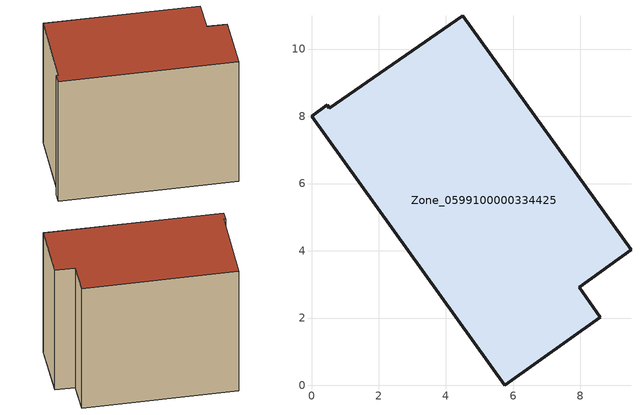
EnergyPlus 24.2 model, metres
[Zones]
Zone_0599100000334425
 floor ground (C_G): 0.53,8.24 4.5,10.99 9.5,4.03 7.96,2.92 8.59,2.02 5.75,0 0,8 0.47,8.34 z0
 wall outside (C_F): 5.75,0 8.59,2.02 7.96,2.92 9.5,4.03 4.5,10.99 0.53,8.24 0.47,8.34 0,8 5.75,0 z0:7.87
 roof outside (C_R): 0.47,8.34 0,8 5.75,0 8.59,2.02 7.96,2.92 9.5,4.03 4.5,10.99 0.53,8.24 z7.87
[BUILDING]
Pand.0599100000334425: North Axis=0; Terrain=City; Loads Convergence Tolerance Value=0.04; Temperature Convergence Tolerance Value=0.4; Solar Distribution=FullExterior; Maximum Number of Warmup Days=25; Minimum Number of Warmup Days=1
[Site:Location]
Rotterdam.The.Hague.AP_ZH_NLD Design_Conditions: Latitude=51.96; Longitude=4.45; Time Zone=1; Elevation=-4.5
[SITE:GROUNDTEMPERATURE:BUILDINGSURFACE]
18, 18, 18, 18, 18, 18, 18, 18, 18, 18, 18, 18
[MATERIAL] Thermal Absorptance=0.9; Solar Absorptance=0.7; Visible Absorptance=0.7
Name | Roughness | Thickness | Conductivity | Density | Specific Heat
G.TI.1975-1991 | MediumSmooth | 0.15 | 0.288461 | 540 | 1210
F.TI.1975-1991 | Rough | 0.3 | 0.230769 | 1920 | 840
R.TI.1975-1991 | MediumRough | 0.2 | 0.153846 | 1500 | 1000
[CONSTRUCTION]
C_G: G.TI.1975-1991
C_F: F.TI.1975-1991
C_R: R.TI.1975-1991
[ZONE]
Zone_0599100000334425: Type=1; Multiplier=1; Ceiling Height=Autocalculate; Volume=Autocalculate; Floor Area=autocalculate; Part of Total Floor Area=Yes
[ZONEINFILTRATION:DESIGNFLOWRATE]
Infil_Zone_0599100000334425: Zone or ZoneList or Space or SpaceList=Zone_0599100000334425; Schedule=AlwaysOn; Design Flow Rate Calculation Method=Flow/Area; Flow Rate per Floor Area=0.003; Constant Term Coefficient=1; Temperature Term Coefficient=0; Velocity Term Coefficient=0; Velocity Squared Term Coefficient=0
[HVACTEMPLATE:ZONE:IDEALLOADSAIRSYSTEM]
Zone_0599100000334425: Maximum Heating Supply Air Temperature=50; Minimum Cooling Supply Air Temperature=13; Maximum Heating Supply Air Humidity Ratio=0.0156; Minimum Cooling Supply Air Humidity Ratio=0.0077; Heating Limit=NoLimit; Cooling Limit=NoLimit; Dehumidification Control Type=ConstantSensibleHeatRatio; Cooling Sensible Heat Ratio=0.7; Dehumidification Setpoint=60; Humidification Control Type=None; Humidification Setpoint=30; Outdoor Air Method=None; Outdoor Air Flow Rate per Person=0.00944; Outdoor Air Flow Rate per Zone Floor Area=0; Outdoor Air Flow Rate per Zone=0; Demand Controlled Ventilation Type=None; Outdoor Air Economizer Type=NoEconomizer; Heat Recovery Type=None; Sensible Heat Recovery Effectiveness=0.7; Latent Heat Recovery Effectiveness=0.65
[ZONECONTROL:THERMOSTAT]
ThermostatControl_Zone_0599100000334425: Zone or ZoneList=Zone_0599100000334425; Control Type Schedule=DualSetpointControlType; Control 1=Thermostat_Zone_0599100000334425; Temperature Difference Between Cutout And Setpoint=0
[THERMOSTATSETPOINT:DUALSETPOINT]
Thermostat_Zone_0599100000334425: Heating Setpoint Temperature Schedule=HeatingSetpoint_Zone_0599100000334425; Cooling Setpoint Temperature Schedule=CoolingSetpoint_Zone_0599100000334425
[SCHEDULE:COMPACT]
HeatingSetpoint_Zone_0599100000334425: Through: 12/31, For: AllDays, Until: 24:00, 21
CoolingSetpoint_Zone_0599100000334425: Through: 12/31, For: AllDays, Until: 24:00, 24
DualSetpointControlType: Through: 12/31, For: AllDays, Until: 24:00, 4
AlwaysOn: Through: 12/31, For: AllDays, Until: 24:00, 1
